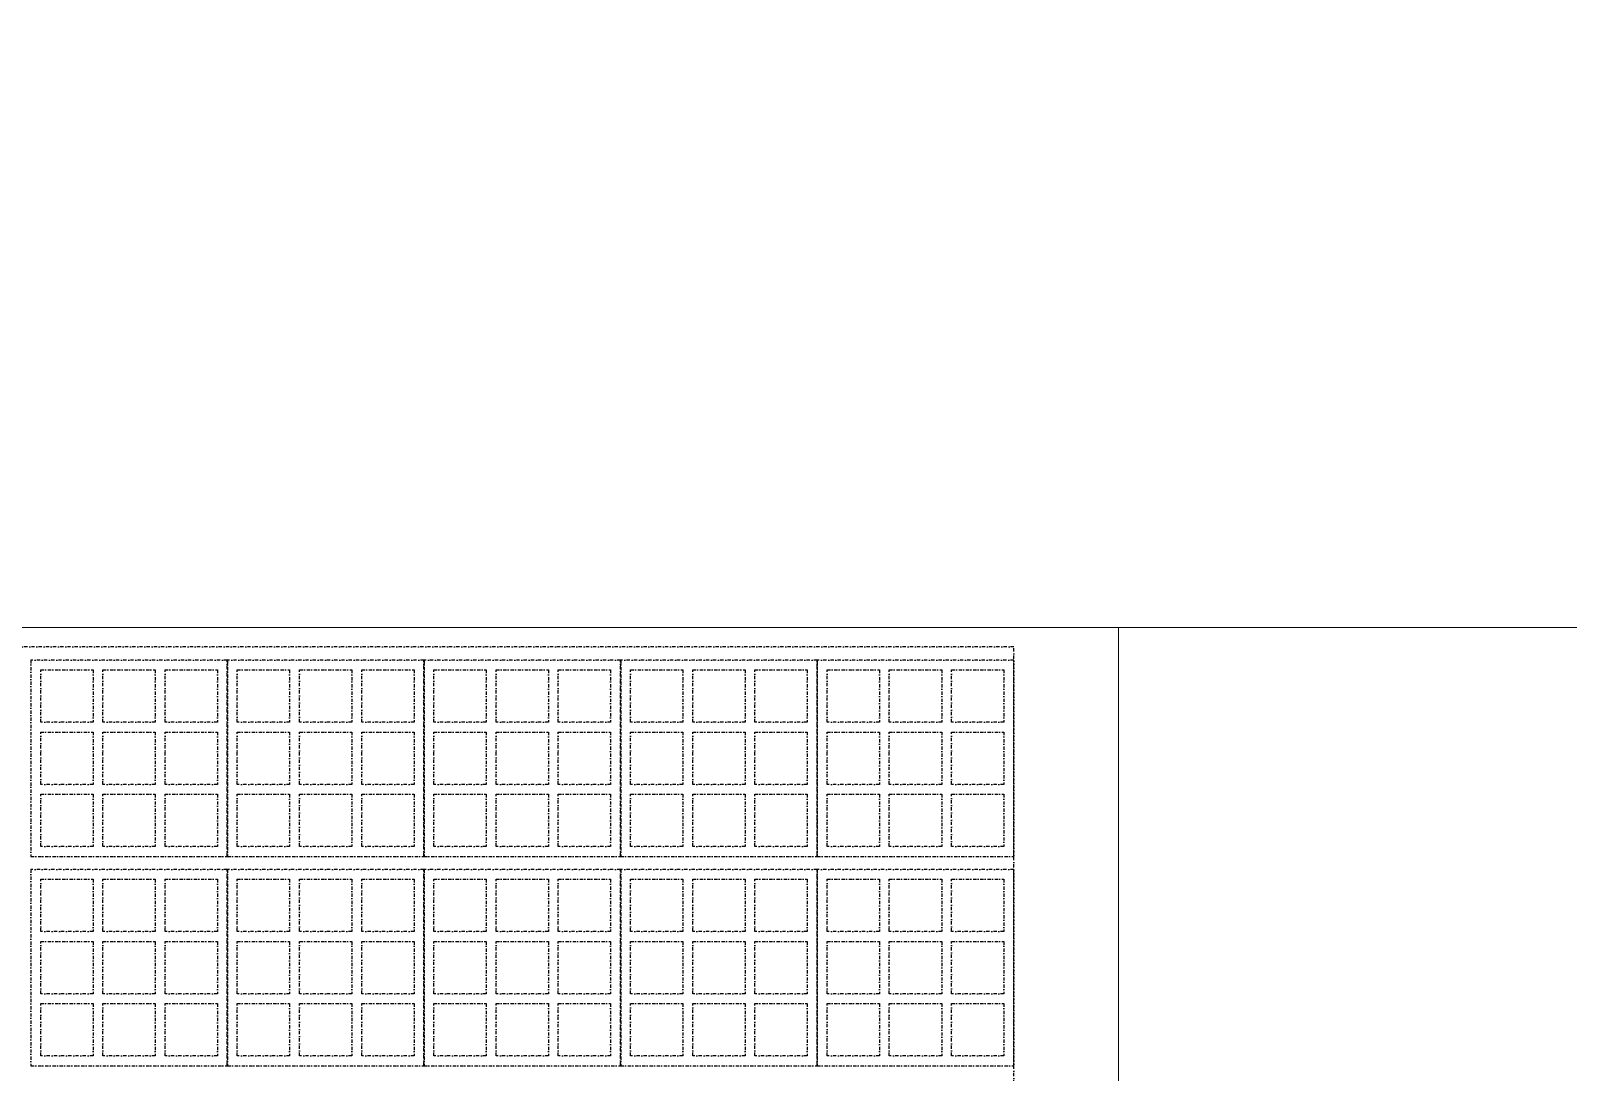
# Model space of a CAD drawing. Header units: metres. Extents: x -1783 to 21505, y -57 to 13660.
# Drawn here: x 12915.6 to 13150.4, y 7569.6 to 7728.8 of the extents above; entities that cross this region are included whole.
import ezdxf

# ---------------------------------------------------------------- set-up
doc = ezdxf.new("R2010")
doc.units = ezdxf.units.M
doc.header["$MEASUREMENT"] = 0
doc.linetypes.add('DASHDOT', pattern=[1, 0.5, -0.25, 0, -0.25])
doc.layers.add('01_F1 FACHADA FRONTAL _1_PAREDE CONSTRUIR_Caneta_No__241', color=7, linetype='Continuous', lineweight=13)
doc.layers.add('cotas', color=7, linetype='Continuous')
doc.layers.add('P03', color=7, linetype='Continuous')

msp = doc.modelspace()

# ---------------------------------------------------------------- hatches: boundary and pattern name
at = {"layer": 'cotas'}
h = msp.add_hatch(color=7, dxfattribs=at)
h.dxf.hatch_style = 1
h.paths.add_polyline_path([(21504.961, 13659.963), (10304.961, 13659.963), (10304.961, 5739.963), (21504.961, 5739.963)])
h.paths.add_polyline_path([(10571.627, 13593.296), (21371.627, 13593.296), (21371.627, 5806.63), (10571.627, 5806.63)], flags=16)

# ---------------------------------------------------------------- linework, layer by layer
at = {"layer": '01_F1 FACHADA FRONTAL _1_PAREDE CONSTRUIR_Caneta_No__241', "color": 7, "linetype": 'Continuous', "lineweight": 13, "ltscale": 1000}
for p, q in [((13081.764, 7637.625), (12071.764, 7637.625)), ((13081.764, 7312.625), (13081.764, 7637.625)), ((14321.764, 7637.625), (13081.764, 7637.625))]:
    msp.add_line(p, q, dxfattribs=at)
at = {"layer": 'P03', "linetype": 'DASHDOT'}
for p, q in [((13065.764, 7634.625), (12074.58, 7634.625)), ((13065.764, 7344.625), (13065.764, 7634.625)), ((12945.59, 7632.625), (12915.59, 7632.625)), ((12915.59, 7632.625), (12915.59, 7602.625)), ((12917.09, 7623.125), (12917.09, 7631.125)), ((12917.09, 7631.125), (12925.09, 7631.125)), ((12925.09, 7631.125), (12925.09, 7623.125)), ((12926.59, 7623.125), (12926.59, 7631.125)), ((12926.59, 7631.125), (12934.59, 7631.125)), ((12934.59, 7631.125), (12934.59, 7623.125)), ((12936.09, 7623.125), (12936.09, 7631.125)), ((12936.09, 7631.125), (12944.09, 7631.125)), ((12944.09, 7631.125), (12944.09, 7623.125)), ((12945.59, 7602.625), (12945.59, 7632.625)), ((12975.625, 7632.625), (12945.625, 7632.625)), ((12945.625, 7632.625), (12945.625, 7602.625)), ((12947.125, 7623.125), (12947.125, 7631.125)), ((12947.125, 7631.125), (12955.125, 7631.125)), ((12955.125, 7631.125), (12955.125, 7623.125)), ((12956.625, 7623.125), (12956.625, 7631.125)), ((12956.625, 7631.125), (12964.625, 7631.125)), ((12964.625, 7631.125), (12964.625, 7623.125)), ((12966.125, 7623.125), (12966.125, 7631.125)), ((12966.125, 7631.125), (12974.125, 7631.125)), ((12974.125, 7631.125), (12974.125, 7623.125)), ((12975.625, 7602.625), (12975.625, 7632.625)), ((13005.66, 7632.625), (12975.66, 7632.625)), ((12975.66, 7632.625), (12975.66, 7602.625)), ((12977.16, 7623.125), (12977.16, 7631.125)), ((12977.16, 7631.125), (12985.16, 7631.125)), ((12985.16, 7631.125), (12985.16, 7623.125)), ((12986.66, 7623.125), (12986.66, 7631.125)), ((12986.66, 7631.125), (12994.66, 7631.125)), ((12994.66, 7631.125), (12994.66, 7623.125)), ((12996.16, 7623.125), (12996.16, 7631.125)), ((12996.16, 7631.125), (13004.16, 7631.125)), ((13004.16, 7631.125), (13004.16, 7623.125)), ((13005.66, 7602.625), (13005.66, 7632.625)), ((13035.695, 7632.625), (13005.695, 7632.625)), ((13005.695, 7632.625), (13005.695, 7602.625)), ((13007.195, 7623.125), (13007.195, 7631.125)), ((13007.195, 7631.125), (13015.195, 7631.125)), ((13015.195, 7631.125), (13015.195, 7623.125)), ((13016.695, 7623.125), (13016.695, 7631.125)), ((13016.695, 7631.125), (13024.695, 7631.125)), ((13024.695, 7631.125), (13024.695, 7623.125)), ((13026.195, 7623.125), (13026.195, 7631.125)), ((13026.195, 7631.125), (13034.195, 7631.125)), ((13034.195, 7631.125), (13034.195, 7623.125)), ((13035.695, 7602.625), (13035.695, 7632.625)), ((13065.73, 7632.625), (13035.73, 7632.625)), ((13035.73, 7632.625), (13035.73, 7602.625)), ((13037.23, 7623.125), (13037.23, 7631.125)), ((13037.23, 7631.125), (13045.23, 7631.125)), ((13045.23, 7631.125), (13045.23, 7623.125)), ((13046.73, 7623.125), (13046.73, 7631.125)), ((13046.73, 7631.125), (13054.73, 7631.125)), ((13054.73, 7631.125), (13054.73, 7623.125)), ((13056.23, 7623.125), (13056.23, 7631.125)), ((13056.23, 7631.125), (13064.23, 7631.125)), ((13064.23, 7631.125), (13064.23, 7623.125)), ((13065.73, 7602.625), (13065.73, 7632.625)), ((12925.09, 7623.125), (12917.09, 7623.125)), ((12934.59, 7623.125), (12926.59, 7623.125)), ((12944.09, 7623.125), (12936.09, 7623.125)), ((12955.125, 7623.125), (12947.125, 7623.125)), ((12964.625, 7623.125), (12956.625, 7623.125)), ((12974.125, 7623.125), (12966.125, 7623.125)), ((12985.16, 7623.125), (12977.16, 7623.125)), ((12994.66, 7623.125), (12986.66, 7623.125)), ((13004.16, 7623.125), (12996.16, 7623.125)), ((13015.195, 7623.125), (13007.195, 7623.125)), ((13024.695, 7623.125), (13016.695, 7623.125)), ((13034.195, 7623.125), (13026.195, 7623.125)), ((13045.23, 7623.125), (13037.23, 7623.125)), ((13054.73, 7623.125), (13046.73, 7623.125)), ((13064.23, 7623.125), (13056.23, 7623.125)), ((12917.09, 7613.625), (12917.09, 7621.625)), ((12917.09, 7621.625), (12925.09, 7621.625)), ((12925.09, 7621.625), (12925.09, 7613.625)), ((12926.59, 7613.625), (12926.59, 7621.625)), ((12926.59, 7621.625), (12934.59, 7621.625)), ((12934.59, 7621.625), (12934.59, 7613.625)), ((12936.09, 7613.625), (12936.09, 7621.625)), ((12936.09, 7621.625), (12944.09, 7621.625)), ((12944.09, 7621.625), (12944.09, 7613.625)), ((12947.125, 7613.625), (12947.125, 7621.625)), ((12947.125, 7621.625), (12955.125, 7621.625)), ((12955.125, 7621.625), (12955.125, 7613.625)), ((12956.625, 7613.625), (12956.625, 7621.625)), ((12956.625, 7621.625), (12964.625, 7621.625)), ((12964.625, 7621.625), (12964.625, 7613.625)), ((12966.125, 7613.625), (12966.125, 7621.625)), ((12966.125, 7621.625), (12974.125, 7621.625)), ((12974.125, 7621.625), (12974.125, 7613.625)), ((12977.16, 7613.625), (12977.16, 7621.625)), ((12977.16, 7621.625), (12985.16, 7621.625)), ((12985.16, 7621.625), (12985.16, 7613.625)), ((12986.66, 7613.625), (12986.66, 7621.625)), ((12986.66, 7621.625), (12994.66, 7621.625)), ((12994.66, 7621.625), (12994.66, 7613.625)), ((12996.16, 7613.625), (12996.16, 7621.625)), ((12996.16, 7621.625), (13004.16, 7621.625)), ((13004.16, 7621.625), (13004.16, 7613.625)), ((13007.195, 7613.625), (13007.195, 7621.625)), ((13007.195, 7621.625), (13015.195, 7621.625)), ((13015.195, 7621.625), (13015.195, 7613.625)), ((13016.695, 7613.625), (13016.695, 7621.625)), ((13016.695, 7621.625), (13024.695, 7621.625)), ((13024.695, 7621.625), (13024.695, 7613.625)), ((13026.195, 7613.625), (13026.195, 7621.625)), ((13026.195, 7621.625), (13034.195, 7621.625)), ((13034.195, 7621.625), (13034.195, 7613.625)), ((13037.23, 7613.625), (13037.23, 7621.625)), ((13037.23, 7621.625), (13045.23, 7621.625)), ((13045.23, 7621.625), (13045.23, 7613.625)), ((13046.73, 7613.625), (13046.73, 7621.625)), ((13046.73, 7621.625), (13054.73, 7621.625)), ((13054.73, 7621.625), (13054.73, 7613.625)), ((13056.23, 7613.625), (13056.23, 7621.625)), ((13056.23, 7621.625), (13064.23, 7621.625)), ((13064.23, 7621.625), (13064.23, 7613.625)), ((12925.09, 7613.625), (12917.09, 7613.625)), ((12934.59, 7613.625), (12926.59, 7613.625)), ((12944.09, 7613.625), (12936.09, 7613.625)), ((12955.125, 7613.625), (12947.125, 7613.625)), ((12964.625, 7613.625), (12956.625, 7613.625)), ((12974.125, 7613.625), (12966.125, 7613.625)), ((12985.16, 7613.625), (12977.16, 7613.625)), ((12994.66, 7613.625), (12986.66, 7613.625)), ((13004.16, 7613.625), (12996.16, 7613.625)), ((13015.195, 7613.625), (13007.195, 7613.625)), ((13024.695, 7613.625), (13016.695, 7613.625)), ((13034.195, 7613.625), (13026.195, 7613.625)), ((13045.23, 7613.625), (13037.23, 7613.625)), ((13054.73, 7613.625), (13046.73, 7613.625)), ((13064.23, 7613.625), (13056.23, 7613.625)), ((12917.09, 7604.125), (12917.09, 7612.125)), ((12917.09, 7612.125), (12925.09, 7612.125)), ((12925.09, 7612.125), (12925.09, 7604.125)), ((12926.59, 7604.125), (12926.59, 7612.125)), ((12926.59, 7612.125), (12934.59, 7612.125)), ((12934.59, 7612.125), (12934.59, 7604.125)), ((12936.09, 7604.125), (12936.09, 7612.125)), ((12936.09, 7612.125), (12944.09, 7612.125)), ((12944.09, 7612.125), (12944.09, 7604.125)), ((12947.125, 7604.125), (12947.125, 7612.125)), ((12947.125, 7612.125), (12955.125, 7612.125)), ((12955.125, 7612.125), (12955.125, 7604.125)), ((12956.625, 7604.125), (12956.625, 7612.125)), ((12956.625, 7612.125), (12964.625, 7612.125)), ((12964.625, 7612.125), (12964.625, 7604.125)), ((12966.125, 7604.125), (12966.125, 7612.125)), ((12966.125, 7612.125), (12974.125, 7612.125)), ((12974.125, 7612.125), (12974.125, 7604.125)), ((12977.16, 7604.125), (12977.16, 7612.125)), ((12977.16, 7612.125), (12985.16, 7612.125)), ((12985.16, 7612.125), (12985.16, 7604.125)), ((12986.66, 7604.125), (12986.66, 7612.125)), ((12986.66, 7612.125), (12994.66, 7612.125)), ((12994.66, 7612.125), (12994.66, 7604.125)), ((12996.16, 7604.125), (12996.16, 7612.125)), ((12996.16, 7612.125), (13004.16, 7612.125)), ((13004.16, 7612.125), (13004.16, 7604.125)), ((13007.195, 7604.125), (13007.195, 7612.125)), ((13007.195, 7612.125), (13015.195, 7612.125)), ((13015.195, 7612.125), (13015.195, 7604.125)), ((13016.695, 7604.125), (13016.695, 7612.125)), ((13016.695, 7612.125), (13024.695, 7612.125)), ((13024.695, 7612.125), (13024.695, 7604.125)), ((13026.195, 7604.125), (13026.195, 7612.125)), ((13026.195, 7612.125), (13034.195, 7612.125)), ((13034.195, 7612.125), (13034.195, 7604.125)), ((13037.23, 7604.125), (13037.23, 7612.125)), ((13037.23, 7612.125), (13045.23, 7612.125)), ((13045.23, 7612.125), (13045.23, 7604.125)), ((13046.73, 7604.125), (13046.73, 7612.125)), ((13046.73, 7612.125), (13054.73, 7612.125)), ((13054.73, 7612.125), (13054.73, 7604.125)), ((13056.23, 7604.125), (13056.23, 7612.125)), ((13056.23, 7612.125), (13064.23, 7612.125)), ((13064.23, 7612.125), (13064.23, 7604.125)), ((12925.09, 7604.125), (12917.09, 7604.125)), ((12934.59, 7604.125), (12926.59, 7604.125)), ((12944.09, 7604.125), (12936.09, 7604.125)), ((12955.125, 7604.125), (12947.125, 7604.125)), ((12964.625, 7604.125), (12956.625, 7604.125)), ((12974.125, 7604.125), (12966.125, 7604.125)), ((12985.16, 7604.125), (12977.16, 7604.125)), ((12994.66, 7604.125), (12986.66, 7604.125)), ((13004.16, 7604.125), (12996.16, 7604.125)), ((13015.195, 7604.125), (13007.195, 7604.125)), ((13024.695, 7604.125), (13016.695, 7604.125)), ((13034.195, 7604.125), (13026.195, 7604.125)), ((13045.23, 7604.125), (13037.23, 7604.125)), ((13054.73, 7604.125), (13046.73, 7604.125)), ((13064.23, 7604.125), (13056.23, 7604.125)), ((12915.59, 7602.625), (12945.59, 7602.625)), ((12945.59, 7600.625), (12915.59, 7600.625)), ((12915.59, 7600.625), (12915.59, 7570.625)), ((12945.59, 7570.625), (12945.59, 7600.625)), ((12945.625, 7602.625), (12975.625, 7602.625)), ((12975.625, 7600.625), (12945.625, 7600.625)), ((12945.625, 7600.625), (12945.625, 7570.625)), ((12975.625, 7570.625), (12975.625, 7600.625)), ((12975.66, 7602.625), (13005.66, 7602.625)), ((13005.66, 7600.625), (12975.66, 7600.625)), ((12975.66, 7600.625), (12975.66, 7570.625)), ((13005.66, 7570.625), (13005.66, 7600.625)), ((13005.695, 7602.625), (13035.695, 7602.625)), ((13035.695, 7600.625), (13005.695, 7600.625)), ((13005.695, 7600.625), (13005.695, 7570.625)), ((13035.695, 7570.625), (13035.695, 7600.625)), ((13035.73, 7602.625), (13065.73, 7602.625)), ((13065.73, 7600.625), (13035.73, 7600.625)), ((13035.73, 7600.625), (13035.73, 7570.625)), ((13065.73, 7570.625), (13065.73, 7600.625)), ((12917.09, 7591.125), (12917.09, 7599.125)), ((12917.09, 7599.125), (12925.09, 7599.125)), ((12925.09, 7599.125), (12925.09, 7591.125)), ((12926.59, 7591.125), (12926.59, 7599.125)), ((12926.59, 7599.125), (12934.59, 7599.125)), ((12934.59, 7599.125), (12934.59, 7591.125)), ((12936.09, 7591.125), (12936.09, 7599.125)), ((12936.09, 7599.125), (12944.09, 7599.125)), ((12944.09, 7599.125), (12944.09, 7591.125)), ((12947.125, 7591.125), (12947.125, 7599.125)), ((12947.125, 7599.125), (12955.125, 7599.125)), ((12955.125, 7599.125), (12955.125, 7591.125)), ((12956.625, 7591.125), (12956.625, 7599.125)), ((12956.625, 7599.125), (12964.625, 7599.125)), ((12964.625, 7599.125), (12964.625, 7591.125)), ((12966.125, 7591.125), (12966.125, 7599.125)), ((12966.125, 7599.125), (12974.125, 7599.125)), ((12974.125, 7599.125), (12974.125, 7591.125)), ((12977.16, 7591.125), (12977.16, 7599.125)), ((12977.16, 7599.125), (12985.16, 7599.125)), ((12985.16, 7599.125), (12985.16, 7591.125)), ((12986.66, 7591.125), (12986.66, 7599.125)), ((12986.66, 7599.125), (12994.66, 7599.125)), ((12994.66, 7599.125), (12994.66, 7591.125)), ((12996.16, 7591.125), (12996.16, 7599.125)), ((12996.16, 7599.125), (13004.16, 7599.125)), ((13004.16, 7599.125), (13004.16, 7591.125)), ((13007.195, 7591.125), (13007.195, 7599.125)), ((13007.195, 7599.125), (13015.195, 7599.125)), ((13015.195, 7599.125), (13015.195, 7591.125)), ((13016.695, 7591.125), (13016.695, 7599.125)), ((13016.695, 7599.125), (13024.695, 7599.125)), ((13024.695, 7599.125), (13024.695, 7591.125)), ((13026.195, 7591.125), (13026.195, 7599.125)), ((13026.195, 7599.125), (13034.195, 7599.125)), ((13034.195, 7599.125), (13034.195, 7591.125)), ((13037.23, 7591.125), (13037.23, 7599.125)), ((13037.23, 7599.125), (13045.23, 7599.125)), ((13045.23, 7599.125), (13045.23, 7591.125)), ((13046.73, 7591.125), (13046.73, 7599.125)), ((13046.73, 7599.125), (13054.73, 7599.125)), ((13054.73, 7599.125), (13054.73, 7591.125)), ((13056.23, 7591.125), (13056.23, 7599.125)), ((13056.23, 7599.125), (13064.23, 7599.125)), ((13064.23, 7599.125), (13064.23, 7591.125)), ((12925.09, 7591.125), (12917.09, 7591.125)), ((12934.59, 7591.125), (12926.59, 7591.125)), ((12944.09, 7591.125), (12936.09, 7591.125)), ((12955.125, 7591.125), (12947.125, 7591.125)), ((12964.625, 7591.125), (12956.625, 7591.125)), ((12974.125, 7591.125), (12966.125, 7591.125)), ((12985.16, 7591.125), (12977.16, 7591.125)), ((12994.66, 7591.125), (12986.66, 7591.125)), ((13004.16, 7591.125), (12996.16, 7591.125)), ((13015.195, 7591.125), (13007.195, 7591.125)), ((13024.695, 7591.125), (13016.695, 7591.125)), ((13034.195, 7591.125), (13026.195, 7591.125)), ((13045.23, 7591.125), (13037.23, 7591.125)), ((13054.73, 7591.125), (13046.73, 7591.125)), ((13064.23, 7591.125), (13056.23, 7591.125)), ((12917.09, 7581.625), (12917.09, 7589.625)), ((12917.09, 7589.625), (12925.09, 7589.625)), ((12925.09, 7589.625), (12925.09, 7581.625)), ((12926.59, 7581.625), (12926.59, 7589.625)), ((12926.59, 7589.625), (12934.59, 7589.625)), ((12934.59, 7589.625), (12934.59, 7581.625)), ((12936.09, 7581.625), (12936.09, 7589.625)), ((12936.09, 7589.625), (12944.09, 7589.625)), ((12944.09, 7589.625), (12944.09, 7581.625)), ((12947.125, 7581.625), (12947.125, 7589.625)), ((12947.125, 7589.625), (12955.125, 7589.625)), ((12955.125, 7589.625), (12955.125, 7581.625)), ((12956.625, 7581.625), (12956.625, 7589.625)), ((12956.625, 7589.625), (12964.625, 7589.625)), ((12964.625, 7589.625), (12964.625, 7581.625)), ((12966.125, 7581.625), (12966.125, 7589.625)), ((12966.125, 7589.625), (12974.125, 7589.625)), ((12974.125, 7589.625), (12974.125, 7581.625)), ((12977.16, 7581.625), (12977.16, 7589.625)), ((12977.16, 7589.625), (12985.16, 7589.625)), ((12985.16, 7589.625), (12985.16, 7581.625)), ((12986.66, 7581.625), (12986.66, 7589.625)), ((12986.66, 7589.625), (12994.66, 7589.625)), ((12994.66, 7589.625), (12994.66, 7581.625)), ((12996.16, 7581.625), (12996.16, 7589.625)), ((12996.16, 7589.625), (13004.16, 7589.625)), ((13004.16, 7589.625), (13004.16, 7581.625)), ((13007.195, 7581.625), (13007.195, 7589.625)), ((13007.195, 7589.625), (13015.195, 7589.625)), ((13015.195, 7589.625), (13015.195, 7581.625)), ((13016.695, 7581.625), (13016.695, 7589.625)), ((13016.695, 7589.625), (13024.695, 7589.625)), ((13024.695, 7589.625), (13024.695, 7581.625)), ((13026.195, 7581.625), (13026.195, 7589.625)), ((13026.195, 7589.625), (13034.195, 7589.625)), ((13034.195, 7589.625), (13034.195, 7581.625)), ((13037.23, 7581.625), (13037.23, 7589.625)), ((13037.23, 7589.625), (13045.23, 7589.625)), ((13045.23, 7589.625), (13045.23, 7581.625)), ((13046.73, 7581.625), (13046.73, 7589.625)), ((13046.73, 7589.625), (13054.73, 7589.625)), ((13054.73, 7589.625), (13054.73, 7581.625)), ((13056.23, 7581.625), (13056.23, 7589.625)), ((13056.23, 7589.625), (13064.23, 7589.625)), ((13064.23, 7589.625), (13064.23, 7581.625)), ((12925.09, 7581.625), (12917.09, 7581.625)), ((12917.09, 7572.125), (12917.09, 7580.125)), ((12917.09, 7580.125), (12925.09, 7580.125)), ((12925.09, 7580.125), (12925.09, 7572.125)), ((12934.59, 7581.625), (12926.59, 7581.625)), ((12926.59, 7572.125), (12926.59, 7580.125)), ((12926.59, 7580.125), (12934.59, 7580.125)), ((12934.59, 7580.125), (12934.59, 7572.125)), ((12944.09, 7581.625), (12936.09, 7581.625)), ((12936.09, 7572.125), (12936.09, 7580.125)), ((12936.09, 7580.125), (12944.09, 7580.125)), ((12944.09, 7580.125), (12944.09, 7572.125)), ((12955.125, 7581.625), (12947.125, 7581.625)), ((12947.125, 7572.125), (12947.125, 7580.125)), ((12947.125, 7580.125), (12955.125, 7580.125)), ((12955.125, 7580.125), (12955.125, 7572.125)), ((12964.625, 7581.625), (12956.625, 7581.625)), ((12956.625, 7572.125), (12956.625, 7580.125)), ((12956.625, 7580.125), (12964.625, 7580.125)), ((12964.625, 7580.125), (12964.625, 7572.125)), ((12974.125, 7581.625), (12966.125, 7581.625)), ((12966.125, 7572.125), (12966.125, 7580.125)), ((12966.125, 7580.125), (12974.125, 7580.125)), ((12974.125, 7580.125), (12974.125, 7572.125)), ((12985.16, 7581.625), (12977.16, 7581.625)), ((12977.16, 7572.125), (12977.16, 7580.125)), ((12977.16, 7580.125), (12985.16, 7580.125)), ((12985.16, 7580.125), (12985.16, 7572.125)), ((12994.66, 7581.625), (12986.66, 7581.625)), ((12986.66, 7572.125), (12986.66, 7580.125)), ((12986.66, 7580.125), (12994.66, 7580.125)), ((12994.66, 7580.125), (12994.66, 7572.125)), ((13004.16, 7581.625), (12996.16, 7581.625)), ((12996.16, 7572.125), (12996.16, 7580.125)), ((12996.16, 7580.125), (13004.16, 7580.125)), ((13004.16, 7580.125), (13004.16, 7572.125)), ((13015.195, 7581.625), (13007.195, 7581.625)), ((13007.195, 7572.125), (13007.195, 7580.125)), ((13007.195, 7580.125), (13015.195, 7580.125)), ((13015.195, 7580.125), (13015.195, 7572.125)), ((13024.695, 7581.625), (13016.695, 7581.625)), ((13016.695, 7572.125), (13016.695, 7580.125)), ((13016.695, 7580.125), (13024.695, 7580.125)), ((13024.695, 7580.125), (13024.695, 7572.125)), ((13034.195, 7581.625), (13026.195, 7581.625)), ((13026.195, 7572.125), (13026.195, 7580.125)), ((13026.195, 7580.125), (13034.195, 7580.125)), ((13034.195, 7580.125), (13034.195, 7572.125)), ((13045.23, 7581.625), (13037.23, 7581.625)), ((13037.23, 7572.125), (13037.23, 7580.125)), ((13037.23, 7580.125), (13045.23, 7580.125)), ((13045.23, 7580.125), (13045.23, 7572.125)), ((13054.73, 7581.625), (13046.73, 7581.625)), ((13046.73, 7572.125), (13046.73, 7580.125)), ((13046.73, 7580.125), (13054.73, 7580.125)), ((13054.73, 7580.125), (13054.73, 7572.125)), ((13064.23, 7581.625), (13056.23, 7581.625)), ((13056.23, 7572.125), (13056.23, 7580.125)), ((13056.23, 7580.125), (13064.23, 7580.125)), ((13064.23, 7580.125), (13064.23, 7572.125)), ((12915.59, 7570.625), (12945.59, 7570.625)), ((12925.09, 7572.125), (12917.09, 7572.125)), ((12934.59, 7572.125), (12926.59, 7572.125)), ((12944.09, 7572.125), (12936.09, 7572.125)), ((12945.625, 7570.625), (12975.625, 7570.625)), ((12955.125, 7572.125), (12947.125, 7572.125)), ((12964.625, 7572.125), (12956.625, 7572.125)), ((12974.125, 7572.125), (12966.125, 7572.125)), ((12975.66, 7570.625), (13005.66, 7570.625)), ((12985.16, 7572.125), (12977.16, 7572.125)), ((12994.66, 7572.125), (12986.66, 7572.125)), ((13004.16, 7572.125), (12996.16, 7572.125)), ((13005.695, 7570.625), (13035.695, 7570.625)), ((13015.195, 7572.125), (13007.195, 7572.125)), ((13024.695, 7572.125), (13016.695, 7572.125)), ((13034.195, 7572.125), (13026.195, 7572.125)), ((13035.73, 7570.625), (13065.73, 7570.625)), ((13045.23, 7572.125), (13037.23, 7572.125)), ((13054.73, 7572.125), (13046.73, 7572.125)), ((13064.23, 7572.125), (13056.23, 7572.125))]:
    msp.add_line(p, q, dxfattribs=at)

doc.saveas('drawing.dxf')
